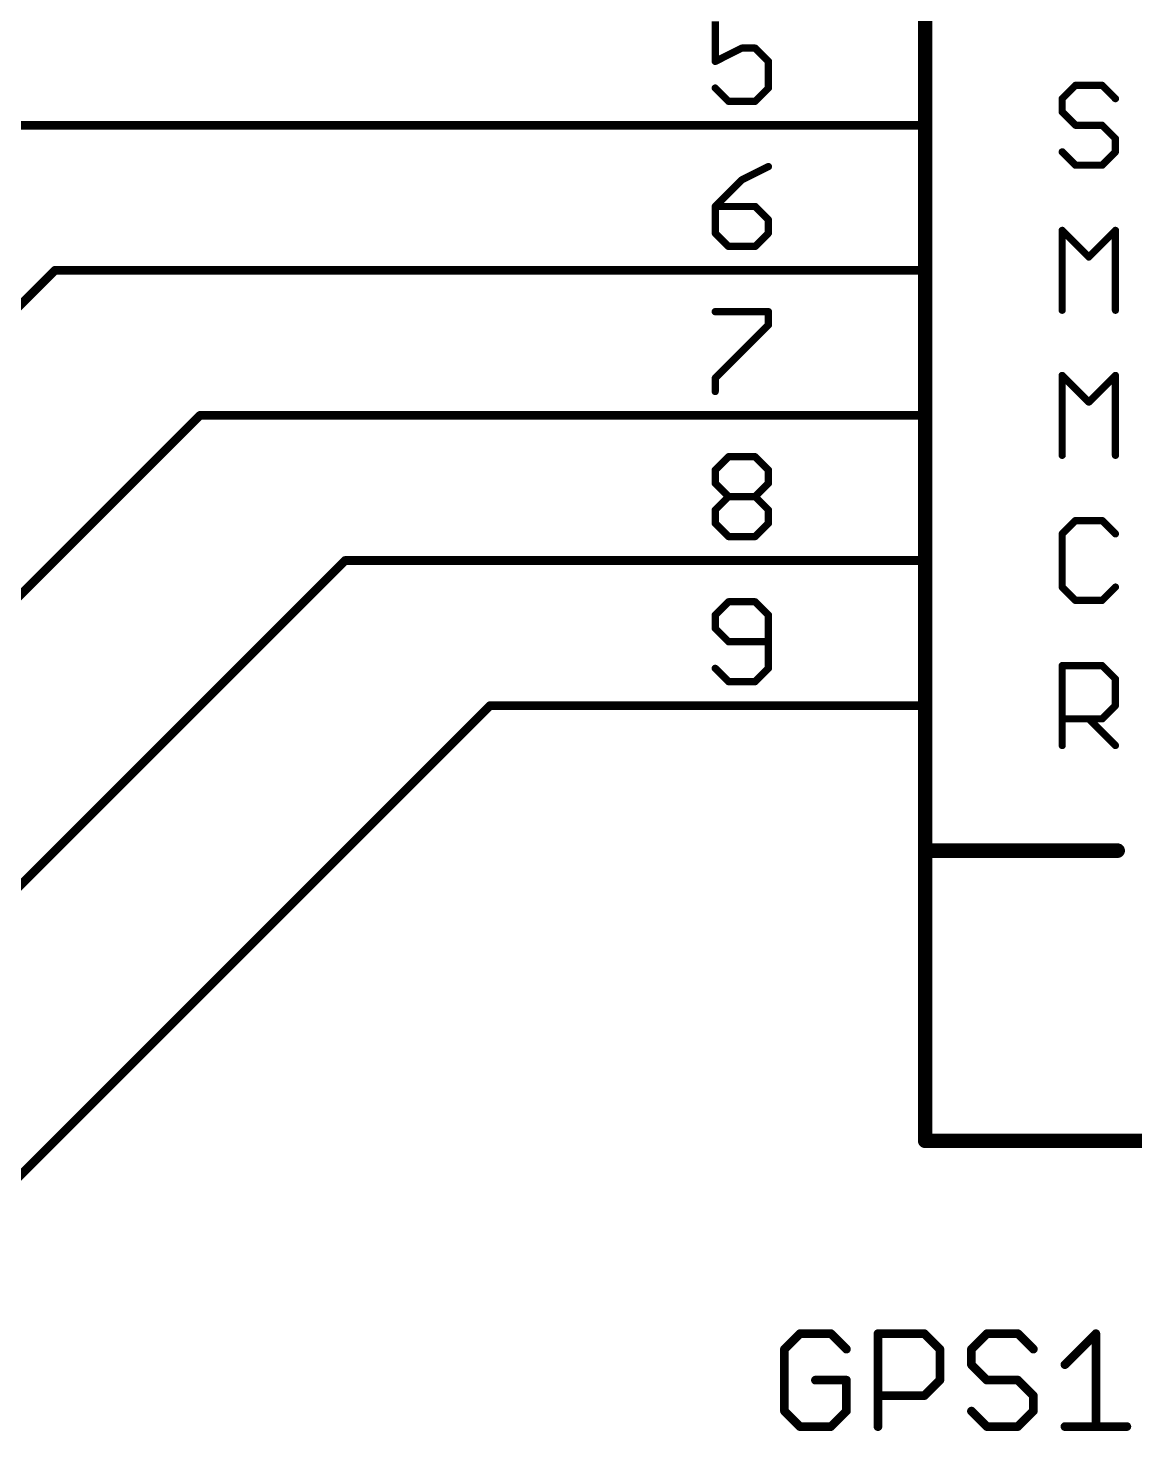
# Model space of a CAD drawing. Extents: x 2 to 137, y 1 to 177.
# Drawn here: x 93.51 to 112.89, y 60.96 to 85.52 of the extents above; entities that cross this region are included whole.
import ezdxf

# ---------------------------------------------------------------- set-up
doc = ezdxf.new("R2010")
doc.units = 0
for name, color, linetype in [('91', 94, 'CONTINUOUS'), ('94', 14, 'CONTINUOUS'), ('95', 250, 'CONTINUOUS')]:
    doc.layers.add(name, color=color, linetype=linetype)

msp = doc.modelspace()

# ---------------------------------------------------------------- linework, layer by layer
at = {"layer": '91', "const_width": 0.1524}
for points in [[(93.98, 83.82), (88.9, 83.82)], [(104.14, 83.82), (93.98, 83.82)], [(93.98, 81.28), (91.44, 78.74)], [(96.52, 81.28), (93.98, 81.28)], [(104.14, 81.28), (96.52, 81.28)], [(96.52, 78.74), (93.98, 76.2)], [(104.14, 78.74), (96.52, 78.74)], [(99.06, 76.2), (91.44, 68.58)], [(93.98, 76.2), (91.44, 73.66)], [(104.14, 76.2), (99.06, 76.2)], [(101.6, 73.66), (91.44, 63.5)], [(104.14, 73.66), (101.6, 73.66)]]:
    msp.add_lwpolyline(points, dxfattribs=at)
at = {"layer": '91', "const_width": 0.0762}
for points in [[(93.98, 83.8581, 1), (93.98, 83.7819)], [(93.98, 83.7819, 1), (93.98, 83.8581)], [(104.14, 83.7819, 1), (104.14, 83.8581)], [(93.98, 81.3181, 1), (93.98, 81.2419)], [(94.0069, 81.2531, 1), (93.9531, 81.3069)], [(96.52, 81.3181, 1), (96.52, 81.2419)], [(96.52, 81.2419, 1), (96.52, 81.3181)], [(104.14, 81.2419, 1), (104.14, 81.3181)], [(96.52, 78.7781, 1), (96.52, 78.7019)], [(96.5469, 78.7131, 1), (96.4931, 78.7669)], [(104.14, 78.7019, 1), (104.14, 78.7781)], [(93.9531, 76.2269, 1), (94.0069, 76.1731)], [(94.0069, 76.1731, 1), (93.9531, 76.2269)], [(99.06, 76.2381, 1), (99.06, 76.1619)], [(99.0869, 76.1731, 1), (99.0331, 76.2269)], [(104.14, 76.1619, 1), (104.14, 76.2381)], [(101.6, 73.6981, 1), (101.6, 73.6219)], [(101.6269, 73.6331, 1), (101.5731, 73.6869)], [(104.14, 73.6219, 1), (104.14, 73.6981)]]:
    msp.add_lwpolyline(points, format="xyb", dxfattribs=at)
at = {"layer": '94'}
for points, const_width in [([(109.22, 96.52), (109.22, 71.12)], 0.254), ([(104.14, 83.82), (109.22, 83.82)], 0.1524), ([(104.14, 81.28), (109.22, 81.28)], 0.1524), ([(104.14, 78.74), (109.22, 78.74)], 0.1524), ([(104.14, 76.2), (109.22, 76.2)], 0.1524), ([(104.14, 73.66), (109.22, 73.66)], 0.1524), ([(109.22, 71.12), (109.22, 66.04)], 0.254), ([(109.22, 71.12), (112.592, 71.12)], 0.254), ([(109.22, 66.04), (132.08, 66.04)], 0.254)]:
    msp.add_lwpolyline(points, dxfattribs=dict(at, const_width=const_width))
for points, const_width in [([(104.14, 83.8581, 1), (104.14, 83.7819)], 0.0762), ([(109.22, 83.7819, 1), (109.22, 83.8581)], 0.0762), ([(104.14, 81.3181, 1), (104.14, 81.2419)], 0.0762), ([(109.22, 81.2419, 1), (109.22, 81.3181)], 0.0762), ([(104.14, 78.7781, 1), (104.14, 78.7019)], 0.0762), ([(109.22, 78.7019, 1), (109.22, 78.7781)], 0.0762), ([(104.14, 76.2381, 1), (104.14, 76.1619)], 0.0762), ([(109.22, 76.1619, 1), (109.22, 76.2381)], 0.0762), ([(104.14, 73.6981, 1), (104.14, 73.6219)], 0.0762), ([(109.22, 73.6219, 1), (109.22, 73.6981)], 0.0762), ([(109.2835, 71.12, 1), (109.1565, 71.12)], 0.127), ([(109.22, 71.1835, 1), (109.22, 71.0565)], 0.127), ([(112.592, 71.0565, 1), (112.592, 71.1835)], 0.127), ([(109.1565, 71.12, 1), (109.2835, 71.12)], 0.127), ([(109.22, 66.1035, 1), (109.22, 65.9765)], 0.127), ([(109.1565, 66.04, 1), (109.2835, 66.04)], 0.127)]:
    msp.add_lwpolyline(points, format="xyb", dxfattribs=dict(at, const_width=const_width))
at = {"layer": '95'}
for points, const_width in [([(105.5434, 85.6373), (105.5434, 84.9382)], 0.127), ([(105.5434, 84.9382), (106.0095, 85.1712)], 0.127), ([(106.0095, 85.1712), (106.2425, 85.1712)], 0.127), ([(106.2425, 85.1712), (106.4755, 84.9382)], 0.127), ([(106.4755, 84.9382), (106.4755, 84.4721)], 0.127), ([(105.7765, 84.2391), (105.5434, 84.4721)], 0.127), ([(106.4755, 84.4721), (106.2425, 84.2391)], 0.127), ([(111.8533, 84.5197), (111.6203, 84.2867)], 0.127), ([(112.3194, 84.5197), (111.8533, 84.5197)], 0.127), ([(112.5524, 84.2867), (112.3194, 84.5197)], 0.127), ([(106.2425, 84.2391), (105.7765, 84.2391)], 0.127), ([(111.6203, 84.2867), (111.6203, 84.0536)], 0.127), ([(111.6203, 84.0536), (111.8533, 83.8206)], 0.127), ([(111.8533, 83.8206), (112.3194, 83.8206)], 0.127), ([(112.3194, 83.8206), (112.5524, 83.5876)], 0.127), ([(112.5524, 83.5876), (112.5524, 83.3545)], 0.127), ([(111.8533, 83.1215), (111.6203, 83.3545)], 0.127), ([(112.5524, 83.3545), (112.3194, 83.1215)], 0.127), ([(106.4755, 83.0973), (106.0095, 82.8643)], 0.127), ([(112.3194, 83.1215), (111.8533, 83.1215)], 0.127), ([(106.0095, 82.8643), (105.5434, 82.3982)], 0.127), ([(105.5434, 82.3982), (105.5434, 81.9321)], 0.127), ([(106.2425, 82.3982), (105.5434, 82.3982)], 0.127), ([(106.4755, 82.1652), (106.2425, 82.3982)], 0.127), ([(106.4755, 81.9321), (106.4755, 82.1652)], 0.127), ([(111.6203, 80.5815), (111.6203, 81.9797)], 0.127), ([(111.6203, 81.9797), (112.0864, 81.5136)], 0.127), ([(112.0864, 81.5136), (112.5524, 81.9797)], 0.127), ([(112.5524, 81.9797), (112.5524, 80.5815)], 0.127), ([(105.5434, 81.9321), (105.7765, 81.6991)], 0.127), ([(106.2425, 81.6991), (106.4755, 81.9321)], 0.127), ([(105.7765, 81.6991), (106.2425, 81.6991)], 0.127), ([(105.5434, 80.5573), (106.4755, 80.5573)], 0.127), ([(106.4755, 80.5573), (106.4755, 80.3243)], 0.127), ([(106.4755, 80.3243), (105.5434, 79.3921)], 0.127), ([(105.5434, 79.3921), (105.5434, 79.1591)], 0.127), ([(111.6203, 78.0415), (111.6203, 79.4397)], 0.127), ([(111.6203, 79.4397), (112.0864, 78.9736)], 0.127), ([(112.0864, 78.9736), (112.5524, 79.4397)], 0.127), ([(112.5524, 79.4397), (112.5524, 78.0415)], 0.127), ([(105.5434, 77.7843), (105.7765, 78.0173)], 0.127), ([(105.7765, 78.0173), (106.2425, 78.0173)], 0.127), ([(106.2425, 78.0173), (106.4755, 77.7843)], 0.127), ([(105.5434, 77.5512), (105.5434, 77.7843)], 0.127), ([(106.4755, 77.7843), (106.4755, 77.5512)], 0.127), ([(105.7765, 77.3182), (105.5434, 77.5512)], 0.127), ([(105.5434, 77.0852), (105.7765, 77.3182)], 0.127), ([(105.7765, 77.3182), (106.2425, 77.3182)], 0.127), ([(106.4755, 77.5512), (106.2425, 77.3182)], 0.127), ([(106.2425, 77.3182), (106.4755, 77.0852)], 0.127), ([(105.5434, 76.8521), (105.5434, 77.0852)], 0.127), ([(106.4755, 77.0852), (106.4755, 76.8521)], 0.127), ([(105.7765, 76.6191), (105.5434, 76.8521)], 0.127), ([(106.4755, 76.8521), (106.2425, 76.6191)], 0.127), ([(111.8533, 76.8997), (111.6203, 76.6667)], 0.127), ([(112.3194, 76.8997), (111.8533, 76.8997)], 0.127), ([(112.5524, 76.6667), (112.3194, 76.8997)], 0.127), ([(106.2425, 76.6191), (105.7765, 76.6191)], 0.127), ([(111.6203, 76.6667), (111.6203, 75.7345)], 0.127), ([(111.6203, 75.7345), (111.8533, 75.5015)], 0.127), ([(112.3194, 75.5015), (112.5524, 75.7345)], 0.127), ([(105.7765, 75.4773), (105.5434, 75.2443)], 0.127), ([(106.2425, 75.4773), (105.7765, 75.4773)], 0.127), ([(106.4755, 75.2443), (106.2425, 75.4773)], 0.127), ([(111.8533, 75.5015), (112.3194, 75.5015)], 0.127), ([(105.5434, 75.2443), (105.5434, 75.0112)], 0.127), ([(106.4755, 74.3121), (106.4755, 75.2443)], 0.127), ([(105.5434, 75.0112), (105.7765, 74.7782)], 0.127), ([(105.7765, 74.7782), (106.4755, 74.7782)], 0.127), ([(105.5434, 74.3121), (105.7765, 74.0791)], 0.127), ([(106.2425, 74.0791), (106.4755, 74.3121)], 0.127), ([(111.6203, 72.9615), (111.6203, 74.3597)], 0.127), ([(111.6203, 74.3597), (112.3194, 74.3597)], 0.127), ([(112.3194, 74.3597), (112.5524, 74.1267)], 0.127), ([(112.5524, 74.1267), (112.5524, 73.6606)], 0.127), ([(105.7765, 74.0791), (106.2425, 74.0791)], 0.127), ([(112.5524, 73.6606), (112.3194, 73.4276)], 0.127), ([(112.3194, 73.4276), (111.6203, 73.4276)], 0.127), ([(112.0864, 73.4276), (112.5524, 72.9615)], 0.127), ([(107.0274, 62.6632), (106.7562, 62.392)], 0.1524), ([(107.5697, 62.6632), (107.0274, 62.6632)], 0.1524), ([(107.8409, 62.392), (107.5697, 62.6632)], 0.1524), ([(108.3934, 61.0362), (108.3934, 62.6632)], 0.1524), ([(108.3934, 62.6632), (109.2069, 62.6632)], 0.1524), ([(109.2069, 62.6632), (109.478, 62.392)], 0.1524), ([(110.3017, 62.6632), (110.0305, 62.392)], 0.1524), ([(110.844, 62.6632), (110.3017, 62.6632)], 0.1524), ([(111.1152, 62.392), (110.844, 62.6632)], 0.1524), ([(111.6677, 62.1209), (112.21, 62.6632)], 0.1524), ([(112.21, 62.6632), (112.21, 61.0362)], 0.1524), ([(106.7562, 62.392), (106.7562, 61.3074)], 0.1524), ([(109.478, 62.392), (109.478, 61.8497)], 0.1524), ([(110.0305, 62.392), (110.0305, 62.1209)], 0.1524), ([(110.0305, 62.1209), (110.3017, 61.8497)], 0.1524), ([(107.8409, 61.8497), (107.2985, 61.8497)], 0.1524), ([(107.8409, 61.3074), (107.8409, 61.8497)], 0.1524), ([(109.478, 61.8497), (109.2069, 61.5785)], 0.1524), ([(110.3017, 61.8497), (110.844, 61.8497)], 0.1524), ([(110.844, 61.8497), (111.1152, 61.5785)], 0.1524), ([(109.2069, 61.5785), (108.3934, 61.5785)], 0.1524), ([(111.1152, 61.5785), (111.1152, 61.3074)], 0.1524), ([(106.7562, 61.3074), (107.0274, 61.0362)], 0.1524), ([(107.5697, 61.0362), (107.8409, 61.3074)], 0.1524), ([(110.3017, 61.0362), (110.0305, 61.3074)], 0.1524), ([(111.1152, 61.3074), (110.844, 61.0362)], 0.1524), ([(107.0274, 61.0362), (107.5697, 61.0362)], 0.1524), ([(110.844, 61.0362), (110.3017, 61.0362)], 0.1524), ([(111.6677, 61.0362), (112.7523, 61.0362)], 0.1524)]:
    msp.add_lwpolyline(points, dxfattribs=dict(at, const_width=const_width))
for points, const_width in [([(106.0095, 85.203, 1), (106.0095, 85.1395)], 0.0635), ([(106.0237, 85.1428, 1), (105.9953, 85.1996)], 0.0635), ([(106.265, 85.1937, 1), (106.2201, 85.1488)], 0.0635), ([(106.2425, 85.1395, 1), (106.2425, 85.203)], 0.0635), ([(105.5292, 84.9666, 1), (105.5576, 84.9098)], 0.0635), ([(106.5073, 84.9382, 1), (106.4438, 84.9382)], 0.0635), ([(106.4531, 84.9157, 1), (106.498, 84.9606)], 0.0635), ([(105.5117, 84.9382, 1), (105.5752, 84.9382)], 0.0635), ([(105.5659, 84.4946, 1), (105.521, 84.4497)], 0.0635), ([(106.4438, 84.4721, 1), (106.5073, 84.4721)], 0.0635), ([(106.498, 84.4497, 1), (106.4531, 84.4946)], 0.0635), ([(111.8533, 84.5514, 1), (111.8533, 84.4879)], 0.0635), ([(111.8758, 84.4972, 1), (111.8309, 84.5421)], 0.0635), ([(112.3418, 84.5421, 1), (112.2969, 84.4972)], 0.0635), ([(112.3194, 84.4879, 1), (112.3194, 84.5514)], 0.0635), ([(105.7765, 84.2709, 1), (105.7765, 84.2074)], 0.0635), ([(105.754, 84.2166, 1), (105.7989, 84.2616)], 0.0635), ([(106.2201, 84.2616, 1), (106.265, 84.2166)], 0.0635), ([(106.2425, 84.2074, 1), (106.2425, 84.2709)], 0.0635), ([(111.6521, 84.2867, 1), (111.5885, 84.2867)], 0.0635), ([(111.5978, 84.3091, 1), (111.6428, 84.2642)], 0.0635), ([(112.53, 84.2642, 1), (112.5749, 84.3091)], 0.0635), ([(111.5885, 84.0536, 1), (111.6521, 84.0536)], 0.0635), ([(111.6428, 84.0761, 1), (111.5978, 84.0312)], 0.0635), ([(111.8533, 83.8523, 1), (111.8533, 83.7888)], 0.0635), ([(111.8309, 83.7981, 1), (111.8758, 83.843)], 0.0635), ([(112.3418, 83.843, 1), (112.2969, 83.7981)], 0.0635), ([(112.3194, 83.7888, 1), (112.3194, 83.8523)], 0.0635), ([(112.5842, 83.5876, 1), (112.5207, 83.5876)], 0.0635), ([(112.53, 83.5651, 1), (112.5749, 83.61)], 0.0635), ([(111.6428, 83.377, 1), (111.5978, 83.3321)], 0.0635), ([(112.5207, 83.3545, 1), (112.5842, 83.3545)], 0.0635), ([(112.5749, 83.3321, 1), (112.53, 83.377)], 0.0635), ([(106.4897, 83.0689, 1), (106.4614, 83.1257)], 0.0635), ([(111.8533, 83.1532, 1), (111.8533, 83.0897)], 0.0635), ([(111.8309, 83.099, 1), (111.8758, 83.144)], 0.0635), ([(112.2969, 83.144, 1), (112.3418, 83.099)], 0.0635), ([(112.3194, 83.0897, 1), (112.3194, 83.1532)], 0.0635), ([(105.9953, 82.8927, 1), (106.0237, 82.8359)], 0.0635), ([(106.0319, 82.8418, 1), (105.987, 82.8867)], 0.0635), ([(105.5434, 82.4299, 1), (105.5434, 82.3664)], 0.0635), ([(105.5752, 82.3982, 1), (105.5117, 82.3982)], 0.0635), ([(105.521, 82.4206, 1), (105.5659, 82.3757)], 0.0635), ([(106.265, 82.4206, 1), (106.2201, 82.3757)], 0.0635), ([(106.2425, 82.3664, 1), (106.2425, 82.4299)], 0.0635), ([(106.5073, 82.1652, 1), (106.4438, 82.1652)], 0.0635), ([(106.4531, 82.1427, 1), (106.498, 82.1876)], 0.0635), ([(111.6521, 81.9797, 1), (111.5885, 81.9797)], 0.0635), ([(111.6428, 82.0021, 1), (111.5978, 81.9572)], 0.0635), ([(112.5842, 81.9797, 1), (112.5207, 81.9797)], 0.0635), ([(112.5749, 81.9572, 1), (112.53, 82.0021)], 0.0635), ([(105.5659, 81.9546, 1), (105.521, 81.9097)], 0.0635), ([(105.5117, 81.9321, 1), (105.5752, 81.9321)], 0.0635), ([(106.4438, 81.9321, 1), (106.5073, 81.9321)], 0.0635), ([(106.498, 81.9097, 1), (106.4531, 81.9546)], 0.0635), ([(105.7765, 81.7309, 1), (105.7765, 81.6673)], 0.0635), ([(105.754, 81.6766, 1), (105.7989, 81.7216)], 0.0635), ([(106.2201, 81.7216, 1), (106.265, 81.6766)], 0.0635), ([(106.2425, 81.6673, 1), (106.2425, 81.7309)], 0.0635), ([(112.0639, 81.5361, 1), (112.1088, 81.4912)], 0.0635), ([(112.0639, 81.4912, 1), (112.1088, 81.5361)], 0.0635), ([(105.5434, 80.589, 1), (105.5434, 80.5255)], 0.0635), ([(106.5073, 80.5573, 1), (106.4438, 80.5573)], 0.0635), ([(106.4755, 80.5255, 1), (106.4755, 80.589)], 0.0635), ([(111.5885, 80.5815, 1), (111.6521, 80.5815)], 0.0635), ([(112.5207, 80.5815, 1), (112.5842, 80.5815)], 0.0635), ([(106.4438, 80.3243, 1), (106.5073, 80.3243)], 0.0635), ([(106.498, 80.3018, 1), (106.4531, 80.3467)], 0.0635), ([(105.5752, 79.3921, 1), (105.5117, 79.3921)], 0.0635), ([(105.521, 79.4146, 1), (105.5659, 79.3697)], 0.0635), ([(111.6521, 79.4397, 1), (111.5885, 79.4397)], 0.0635), ([(111.6428, 79.4621, 1), (111.5978, 79.4172)], 0.0635), ([(112.5842, 79.4397, 1), (112.5207, 79.4397)], 0.0635), ([(112.5749, 79.4172, 1), (112.53, 79.4621)], 0.0635), ([(105.5117, 79.1591, 1), (105.5752, 79.1591)], 0.0635), ([(112.0639, 78.9961, 1), (112.1088, 78.9512)], 0.0635), ([(112.0639, 78.9512, 1), (112.1088, 78.9961)], 0.0635), ([(105.7765, 78.049, 1), (105.7765, 77.9855)], 0.0635), ([(105.7989, 77.9948, 1), (105.754, 78.0397)], 0.0635), ([(106.265, 78.0397, 1), (106.2201, 77.9948)], 0.0635), ([(106.2425, 77.9855, 1), (106.2425, 78.049)], 0.0635), ([(111.5885, 78.0415, 1), (111.6521, 78.0415)], 0.0635), ([(112.5207, 78.0415, 1), (112.5842, 78.0415)], 0.0635), ([(105.5752, 77.7843, 1), (105.5117, 77.7843)], 0.0635), ([(105.521, 77.8067, 1), (105.5659, 77.7618)], 0.0635), ([(106.5073, 77.7843, 1), (106.4438, 77.7843)], 0.0635), ([(106.4531, 77.7618, 1), (106.498, 77.8067)], 0.0635), ([(105.5659, 77.5737, 1), (105.521, 77.5288)], 0.0635), ([(105.5117, 77.5512, 1), (105.5752, 77.5512)], 0.0635), ([(105.7765, 77.3499, 1), (105.7765, 77.2864)], 0.0635), ([(105.7989, 77.2957, 1), (105.754, 77.3406)], 0.0635), ([(105.754, 77.2957, 1), (105.7989, 77.3406)], 0.0635), ([(106.265, 77.3406, 1), (106.2201, 77.2957)], 0.0635), ([(106.2201, 77.3406, 1), (106.265, 77.2957)], 0.0635), ([(106.2425, 77.2864, 1), (106.2425, 77.3499)], 0.0635), ([(106.4438, 77.5512, 1), (106.5073, 77.5512)], 0.0635), ([(106.498, 77.5288, 1), (106.4531, 77.5737)], 0.0635), ([(105.5752, 77.0852, 1), (105.5117, 77.0852)], 0.0635), ([(105.521, 77.1076, 1), (105.5659, 77.0627)], 0.0635), ([(106.5073, 77.0852, 1), (106.4438, 77.0852)], 0.0635), ([(106.4531, 77.0627, 1), (106.498, 77.1076)], 0.0635), ([(105.5659, 76.8746, 1), (105.521, 76.8297)], 0.0635), ([(105.5117, 76.8521, 1), (105.5752, 76.8521)], 0.0635), ([(106.4438, 76.8521, 1), (106.5073, 76.8521)], 0.0635), ([(106.498, 76.8297, 1), (106.4531, 76.8746)], 0.0635), ([(111.8533, 76.9314, 1), (111.8533, 76.8679)], 0.0635), ([(111.8758, 76.8772, 1), (111.8309, 76.9221)], 0.0635), ([(112.3418, 76.9221, 1), (112.2969, 76.8772)], 0.0635), ([(112.3194, 76.8679, 1), (112.3194, 76.9314)], 0.0635), ([(105.7765, 76.6509, 1), (105.7765, 76.5874)], 0.0635), ([(105.754, 76.5966, 1), (105.7989, 76.6416)], 0.0635), ([(106.2201, 76.6416, 1), (106.265, 76.5966)], 0.0635), ([(106.2425, 76.5874, 1), (106.2425, 76.6509)], 0.0635), ([(111.6521, 76.6667, 1), (111.5885, 76.6667)], 0.0635), ([(111.5978, 76.6891, 1), (111.6428, 76.6442)], 0.0635), ([(112.53, 76.6442, 1), (112.5749, 76.6891)], 0.0635), ([(111.5885, 75.7345, 1), (111.6521, 75.7345)], 0.0635), ([(111.6428, 75.757, 1), (111.5978, 75.7121)], 0.0635), ([(112.5749, 75.7121, 1), (112.53, 75.757)], 0.0635), ([(105.7765, 75.509, 1), (105.7765, 75.4455)], 0.0635), ([(105.7989, 75.4548, 1), (105.754, 75.4997)], 0.0635), ([(106.265, 75.4997, 1), (106.2201, 75.4548)], 0.0635), ([(106.2425, 75.4455, 1), (106.2425, 75.509)], 0.0635), ([(111.8533, 75.5333, 1), (111.8533, 75.4698)], 0.0635), ([(111.8309, 75.479, 1), (111.8758, 75.524)], 0.0635), ([(112.2969, 75.524, 1), (112.3418, 75.479)], 0.0635), ([(112.3194, 75.4698, 1), (112.3194, 75.5333)], 0.0635), ([(105.5752, 75.2443, 1), (105.5117, 75.2443)], 0.0635), ([(105.521, 75.2667, 1), (105.5659, 75.2218)], 0.0635), ([(106.5073, 75.2443, 1), (106.4438, 75.2443)], 0.0635), ([(106.4531, 75.2218, 1), (106.498, 75.2667)], 0.0635), ([(105.5659, 75.0337, 1), (105.521, 74.9888)], 0.0635), ([(105.5117, 75.0112, 1), (105.5752, 75.0112)], 0.0635), ([(105.7765, 74.8099, 1), (105.7765, 74.7464)], 0.0635), ([(105.754, 74.7557, 1), (105.7989, 74.8006)], 0.0635), ([(106.4755, 74.7464, 1), (106.4755, 74.8099)], 0.0635), ([(105.5659, 74.3346, 1), (105.521, 74.2897)], 0.0635), ([(106.4438, 74.3121, 1), (106.5073, 74.3121)], 0.0635), ([(106.498, 74.2897, 1), (106.4531, 74.3346)], 0.0635), ([(111.6521, 74.3597, 1), (111.5885, 74.3597)], 0.0635), ([(111.6203, 74.3914, 1), (111.6203, 74.3279)], 0.0635), ([(112.3418, 74.3821, 1), (112.2969, 74.3372)], 0.0635), ([(112.3194, 74.3279, 1), (112.3194, 74.3914)], 0.0635), ([(112.5842, 74.1267, 1), (112.5207, 74.1267)], 0.0635), ([(112.53, 74.1042, 1), (112.5749, 74.1491)], 0.0635), ([(105.7765, 74.1108, 1), (105.7765, 74.0473)], 0.0635), ([(105.754, 74.0566, 1), (105.7989, 74.1016)], 0.0635), ([(106.2201, 74.1016, 1), (106.265, 74.0566)], 0.0635), ([(106.2425, 74.0473, 1), (106.2425, 74.1108)], 0.0635), ([(112.5207, 73.6606, 1), (112.5842, 73.6606)], 0.0635), ([(112.5749, 73.6381, 1), (112.53, 73.683)], 0.0635), ([(111.6203, 73.4593, 1), (111.6203, 73.3958)], 0.0635), ([(112.1088, 73.45, 1), (112.0639, 73.4051)], 0.0635), ([(112.2969, 73.45, 1), (112.3418, 73.4051)], 0.0635), ([(112.3194, 73.3958, 1), (112.3194, 73.4593)], 0.0635), ([(111.5885, 72.9615, 1), (111.6521, 72.9615)], 0.0635), ([(112.53, 72.939, 1), (112.5749, 72.984)], 0.0635), ([(107.0274, 62.7013, 1), (107.0274, 62.6251)], 0.0762), ([(107.0543, 62.6362, 1), (107.0004, 62.6901)], 0.0762), ([(107.5966, 62.6901, 1), (107.5428, 62.6362)], 0.0762), ([(107.5697, 62.6251, 1), (107.5697, 62.7013)], 0.0762), ([(108.4315, 62.6632, 1), (108.3553, 62.6632)], 0.0762), ([(108.3934, 62.7013, 1), (108.3934, 62.6251)], 0.0762), ([(109.2338, 62.6901, 1), (109.1799, 62.6362)], 0.0762), ([(109.2069, 62.6251, 1), (109.2069, 62.7013)], 0.0762), ([(110.3017, 62.7013, 1), (110.3017, 62.6251)], 0.0762), ([(110.3286, 62.6362, 1), (110.2747, 62.6901)], 0.0762), ([(110.8709, 62.6901, 1), (110.8171, 62.6362)], 0.0762), ([(110.844, 62.6251, 1), (110.844, 62.7013)], 0.0762), ([(112.2481, 62.6632, 1), (112.1719, 62.6632)], 0.0762), ([(112.2369, 62.6362, 1), (112.1831, 62.6901)], 0.0762), ([(106.7943, 62.392, 1), (106.7181, 62.392)], 0.0762), ([(106.7293, 62.419, 1), (106.7831, 62.3651)], 0.0762), ([(107.8139, 62.3651, 1), (107.8678, 62.419)], 0.0762), ([(109.5161, 62.392, 1), (109.4399, 62.392)], 0.0762), ([(109.4511, 62.3651, 1), (109.505, 62.419)], 0.0762), ([(110.0686, 62.392, 1), (109.9924, 62.392)], 0.0762), ([(110.0036, 62.419, 1), (110.0575, 62.3651)], 0.0762), ([(111.0882, 62.3651, 1), (111.1421, 62.419)], 0.0762), ([(110.0575, 62.1478, 1), (110.0036, 62.0939)], 0.0762), ([(109.9924, 62.1209, 1), (110.0686, 62.1209)], 0.0762), ([(111.6407, 62.1478, 1), (111.6946, 62.0939)], 0.0762), ([(107.2985, 61.8878, 1), (107.2985, 61.8116)], 0.0762), ([(107.879, 61.8497, 1), (107.8028, 61.8497)], 0.0762), ([(107.8409, 61.8116, 1), (107.8409, 61.8878)], 0.0762), ([(109.505, 61.8228, 1), (109.4511, 61.8766)], 0.0762), ([(110.3017, 61.8878, 1), (110.3017, 61.8116)], 0.0762), ([(110.2747, 61.8228, 1), (110.3286, 61.8766)], 0.0762), ([(110.8709, 61.8766, 1), (110.8171, 61.8228)], 0.0762), ([(110.844, 61.8116, 1), (110.844, 61.8878)], 0.0762), ([(108.3934, 61.6166, 1), (108.3934, 61.5404)], 0.0762), ([(109.2069, 61.5404, 1), (109.2069, 61.6166)], 0.0762), ([(109.4399, 61.8497, 1), (109.5161, 61.8497)], 0.0762), ([(111.1533, 61.5785, 1), (111.0771, 61.5785)], 0.0762), ([(109.1799, 61.6055, 1), (109.2338, 61.5516)], 0.0762), ([(111.0882, 61.5516, 1), (111.1421, 61.6055)], 0.0762), ([(106.7831, 61.3343, 1), (106.7293, 61.2804)], 0.0762), ([(106.7181, 61.3074, 1), (106.7943, 61.3074)], 0.0762), ([(107.8028, 61.3074, 1), (107.879, 61.3074)], 0.0762), ([(107.8678, 61.2804, 1), (107.8139, 61.3343)], 0.0762), ([(110.0575, 61.3343, 1), (110.0036, 61.2804)], 0.0762), ([(111.0771, 61.3074, 1), (111.1533, 61.3074)], 0.0762), ([(111.1421, 61.2804, 1), (111.0882, 61.3343)], 0.0762), ([(107.0274, 61.0743, 1), (107.0274, 60.9981)], 0.0762), ([(107.0004, 61.0093, 1), (107.0543, 61.0631)], 0.0762), ([(107.5428, 61.0631, 1), (107.5966, 61.0093)], 0.0762), ([(107.5697, 60.9981, 1), (107.5697, 61.0743)], 0.0762), ([(108.3553, 61.0362, 1), (108.4315, 61.0362)], 0.0762), ([(110.3017, 61.0743, 1), (110.3017, 60.9981)], 0.0762), ([(110.2747, 61.0093, 1), (110.3286, 61.0631)], 0.0762), ([(110.8171, 61.0631, 1), (110.8709, 61.0093)], 0.0762), ([(110.844, 60.9981, 1), (110.844, 61.0743)], 0.0762), ([(111.6677, 61.0743, 1), (111.6677, 60.9981)], 0.0762), ([(112.1719, 61.0362, 1), (112.2481, 61.0362)], 0.0762), ([(112.7523, 60.9981, 1), (112.7523, 61.0743)], 0.0762)]:
    msp.add_lwpolyline(points, format="xyb", dxfattribs=dict(at, const_width=const_width))

doc.saveas('drawing.dxf')
